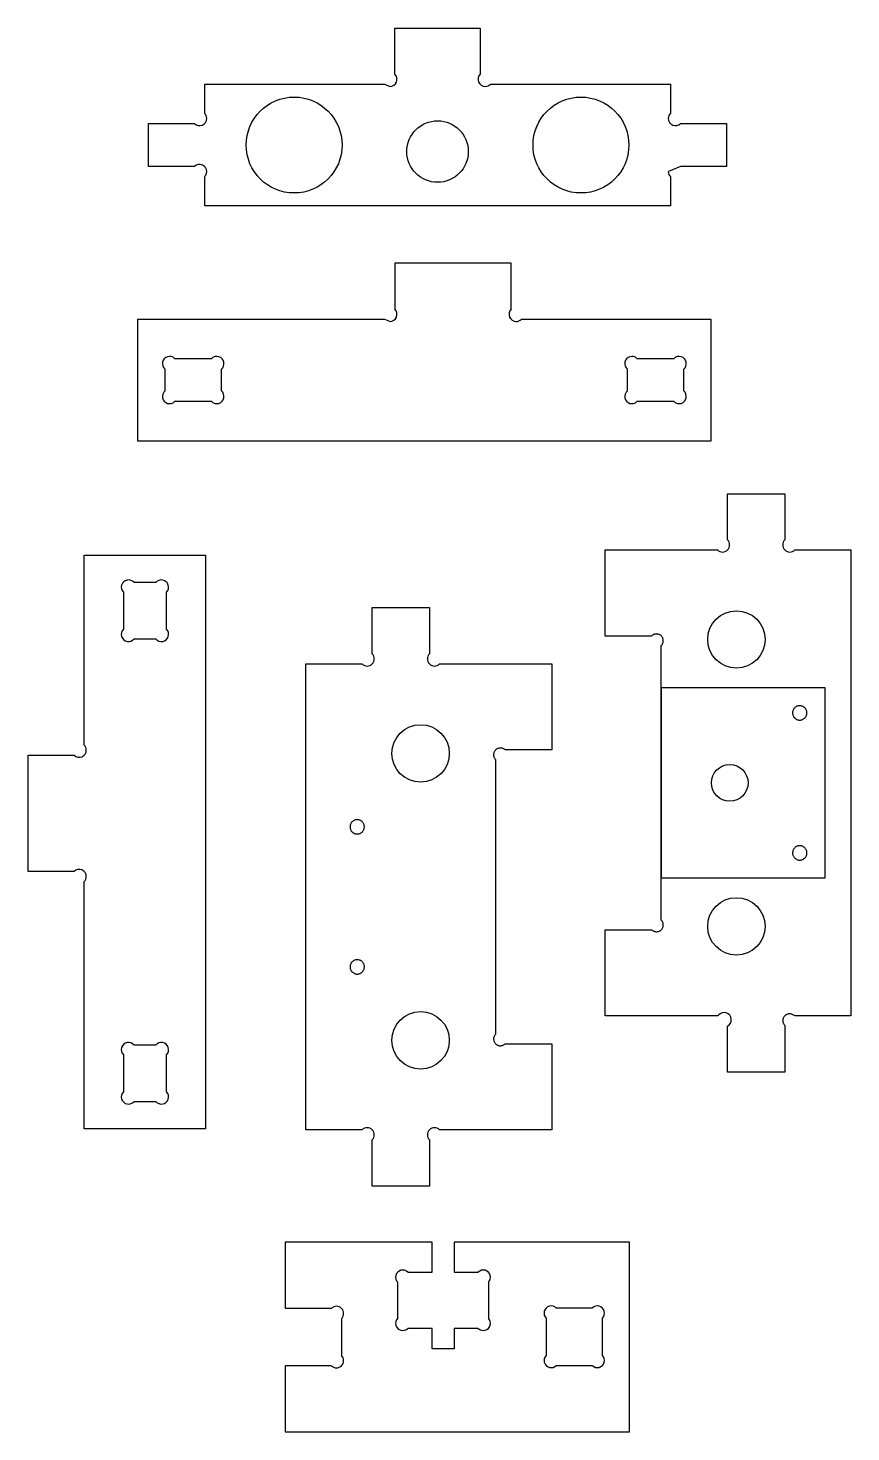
# Model space of a CAD drawing. Extents: x -1.2 to 39.5, y -7.5 to 26.8.
# Drawn here: x -1.24 to 5.93, y 14.54 to 26.77 of the extents above; entities that cross this region are included whole.
import ezdxf

# ---------------------------------------------------------------- set-up
doc = ezdxf.new("R2010")
doc.units = 0
for name, color, linetype in [('CUTSHEETS_2D$DRILL_5M', 200, 'CONTINUOUS'), ('CUTSHEETS_2D$EXTERIOR_CUTS', 7, 'CONTINUOUS'), ('CUTSHEETS_2D$INTERIOR_CUTS', 20, 'CONTINUOUS'), ('CUTSHEETS_2D$POCKETS_0_25', 80, 'CONTINUOUS')]:
    doc.layers.add(name, color=color, linetype=linetype)

msp = doc.modelspace()

# ---------------------------------------------------------------- linework, layer by layer
at = {"layer": 'CUTSHEETS_2D$DRILL_5M'}
for p, q in [((5.427, 20.819), (5.426, 20.813)), ((5.426, 20.813), (5.426, 20.808)), ((5.426, 20.808), (5.426, 20.803)), ((5.426, 20.803), (5.426, 20.797)), ((5.426, 20.797), (5.427, 20.792)), ((5.428, 20.824), (5.427, 20.819)), ((5.43, 20.829), (5.428, 20.824)), ((5.433, 20.834), (5.43, 20.829)), ((5.435, 20.838), (5.433, 20.834)), ((5.438, 20.843), (5.435, 20.838)), ((5.442, 20.847), (5.438, 20.843)), ((5.445, 20.851), (5.442, 20.847)), ((5.449, 20.854), (5.445, 20.851)), ((5.454, 20.858), (5.449, 20.854)), ((5.458, 20.86), (5.454, 20.858)), ((5.463, 20.863), (5.458, 20.86)), ((5.468, 20.865), (5.463, 20.863)), ((5.474, 20.866), (5.468, 20.865)), ((5.479, 20.867), (5.474, 20.866)), ((5.484, 20.868), (5.479, 20.867)), ((5.49, 20.868), (5.484, 20.868)), ((5.495, 20.867), (5.49, 20.868)), ((5.5, 20.867), (5.495, 20.867)), ((5.505, 20.865), (5.5, 20.867)), ((5.511, 20.864), (5.505, 20.865)), ((5.515, 20.862), (5.511, 20.864)), ((5.52, 20.859), (5.515, 20.862)), ((5.525, 20.856), (5.52, 20.859)), ((5.529, 20.853), (5.525, 20.856)), ((5.533, 20.849), (5.529, 20.853)), ((5.536, 20.845), (5.533, 20.849)), ((5.54, 20.841), (5.536, 20.845)), ((5.543, 20.836), (5.54, 20.841)), ((5.545, 20.831), (5.543, 20.836)), ((5.547, 20.826), (5.545, 20.831)), ((5.549, 20.821), (5.547, 20.826)), ((5.55, 20.816), (5.549, 20.821)), ((5.549, 20.789), (5.55, 20.795)), ((5.55, 20.811), (5.55, 20.816)), ((5.551, 20.805), (5.55, 20.811)), ((5.55, 20.8), (5.551, 20.805)), ((5.55, 20.795), (5.55, 20.8)), ((5.427, 20.792), (5.428, 20.787)), ((5.428, 20.787), (5.43, 20.782)), ((5.43, 20.782), (5.433, 20.777)), ((5.433, 20.777), (5.435, 20.772)), ((5.435, 20.772), (5.438, 20.768)), ((5.438, 20.768), (5.442, 20.764)), ((5.442, 20.764), (5.445, 20.76)), ((5.445, 20.76), (5.449, 20.756)), ((5.449, 20.756), (5.454, 20.753)), ((5.454, 20.753), (5.458, 20.75)), ((5.458, 20.75), (5.463, 20.748)), ((5.463, 20.748), (5.468, 20.746)), ((5.468, 20.746), (5.474, 20.745)), ((5.474, 20.745), (5.479, 20.743)), ((5.479, 20.743), (5.484, 20.743)), ((5.484, 20.743), (5.49, 20.743)), ((5.49, 20.743), (5.495, 20.743)), ((5.495, 20.743), (5.5, 20.744)), ((5.5, 20.744), (5.505, 20.745)), ((5.505, 20.745), (5.511, 20.747)), ((5.511, 20.747), (5.515, 20.749)), ((5.515, 20.749), (5.52, 20.752)), ((5.52, 20.752), (5.525, 20.755)), ((5.525, 20.755), (5.529, 20.758)), ((5.529, 20.758), (5.533, 20.762)), ((5.533, 20.762), (5.536, 20.766)), ((5.536, 20.766), (5.54, 20.77)), ((5.54, 20.77), (5.543, 20.774)), ((5.543, 20.774), (5.545, 20.779)), ((5.545, 20.779), (5.547, 20.784)), ((5.547, 20.784), (5.549, 20.789)), ((1.569, 19.823), (1.568, 19.818)), ((1.568, 19.818), (1.568, 19.812)), ((1.57, 19.828), (1.569, 19.823)), ((1.572, 19.833), (1.57, 19.828)), ((1.574, 19.838), (1.572, 19.833)), ((1.576, 19.843), (1.574, 19.838)), ((1.579, 19.848), (1.576, 19.843)), ((1.582, 19.852), (1.579, 19.848)), ((1.586, 19.856), (1.582, 19.852)), ((1.59, 19.86), (1.586, 19.856)), ((1.594, 19.863), (1.59, 19.86)), ((1.598, 19.866), (1.594, 19.863)), ((1.603, 19.868), (1.598, 19.866)), ((1.608, 19.87), (1.603, 19.868)), ((1.613, 19.872), (1.608, 19.87)), ((1.618, 19.873), (1.613, 19.872)), ((1.624, 19.874), (1.618, 19.873)), ((1.629, 19.875), (1.624, 19.874)), ((1.635, 19.874), (1.629, 19.875)), ((1.64, 19.874), (1.635, 19.874)), ((1.645, 19.873), (1.64, 19.874)), ((1.65, 19.871), (1.645, 19.873)), ((1.655, 19.869), (1.65, 19.871)), ((1.66, 19.867), (1.655, 19.869)), ((1.665, 19.864), (1.66, 19.867)), ((1.669, 19.861), (1.665, 19.864)), ((1.673, 19.858), (1.669, 19.861)), ((1.677, 19.854), (1.673, 19.858)), ((1.68, 19.85), (1.677, 19.854)), ((1.683, 19.845), (1.68, 19.85)), ((1.686, 19.841), (1.683, 19.845)), ((1.688, 19.836), (1.686, 19.841)), ((1.69, 19.831), (1.688, 19.836)), ((1.692, 19.825), (1.69, 19.831)), ((1.692, 19.82), (1.692, 19.825)), ((1.693, 19.815), (1.692, 19.82)), ((1.568, 19.812), (1.568, 19.807)), ((1.568, 19.807), (1.569, 19.801)), ((1.569, 19.801), (1.57, 19.796)), ((1.57, 19.796), (1.572, 19.791)), ((1.572, 19.791), (1.574, 19.786)), ((1.574, 19.786), (1.576, 19.781)), ((1.576, 19.781), (1.579, 19.777)), ((1.579, 19.777), (1.582, 19.772)), ((1.582, 19.772), (1.586, 19.768)), ((1.586, 19.768), (1.59, 19.765)), ((1.59, 19.765), (1.594, 19.761)), ((1.594, 19.761), (1.598, 19.758)), ((1.598, 19.758), (1.603, 19.756)), ((1.603, 19.756), (1.608, 19.754)), ((1.608, 19.754), (1.613, 19.752)), ((1.613, 19.752), (1.618, 19.751)), ((1.618, 19.751), (1.624, 19.75)), ((1.624, 19.75), (1.629, 19.75)), ((1.629, 19.75), (1.635, 19.75)), ((1.635, 19.75), (1.64, 19.75)), ((1.64, 19.75), (1.645, 19.751)), ((1.645, 19.751), (1.65, 19.753)), ((1.65, 19.753), (1.655, 19.755)), ((1.655, 19.755), (1.66, 19.757)), ((1.66, 19.757), (1.665, 19.76)), ((1.665, 19.76), (1.669, 19.763)), ((1.669, 19.763), (1.673, 19.767)), ((1.673, 19.767), (1.677, 19.77)), ((1.677, 19.77), (1.68, 19.775)), ((1.68, 19.775), (1.683, 19.779)), ((1.683, 19.779), (1.686, 19.784)), ((1.686, 19.784), (1.688, 19.789)), ((1.688, 19.789), (1.69, 19.794)), ((1.69, 19.794), (1.692, 19.799)), ((1.692, 19.804), (1.693, 19.809)), ((1.692, 19.799), (1.692, 19.804)), ((1.693, 19.809), (1.693, 19.815)), ((5.427, 19.598), (5.426, 19.592)), ((5.426, 19.592), (5.426, 19.587)), ((5.426, 19.587), (5.426, 19.582)), ((5.426, 19.582), (5.426, 19.576)), ((5.426, 19.576), (5.427, 19.571)), ((5.428, 19.603), (5.427, 19.598)), ((5.427, 19.571), (5.429, 19.566)), ((5.43, 19.608), (5.428, 19.603)), ((5.432, 19.613), (5.43, 19.608)), ((5.435, 19.618), (5.432, 19.613)), ((5.438, 19.622), (5.435, 19.618)), ((5.441, 19.626), (5.438, 19.622)), ((5.445, 19.63), (5.441, 19.626)), ((5.449, 19.634), (5.445, 19.63)), ((5.453, 19.637), (5.449, 19.634)), ((5.457, 19.64), (5.453, 19.637)), ((5.462, 19.642), (5.457, 19.64)), ((5.467, 19.644), (5.462, 19.642)), ((5.472, 19.646), (5.467, 19.644)), ((5.478, 19.647), (5.472, 19.646)), ((5.483, 19.648), (5.478, 19.647)), ((5.488, 19.648), (5.483, 19.648)), ((5.493, 19.648), (5.488, 19.648)), ((5.498, 19.647), (5.493, 19.648)), ((5.503, 19.646), (5.498, 19.647)), ((5.507, 19.645), (5.503, 19.646)), ((5.512, 19.643), (5.507, 19.645)), ((5.517, 19.641), (5.512, 19.643)), ((5.521, 19.639), (5.517, 19.641)), ((5.525, 19.636), (5.521, 19.639)), ((5.529, 19.633), (5.525, 19.636)), ((5.532, 19.629), (5.529, 19.633)), ((5.536, 19.625), (5.532, 19.629)), ((5.539, 19.621), (5.536, 19.625)), ((5.542, 19.617), (5.539, 19.621)), ((5.545, 19.612), (5.542, 19.617)), ((5.547, 19.607), (5.545, 19.612)), ((5.549, 19.601), (5.547, 19.607)), ((5.55, 19.596), (5.549, 19.601)), ((5.549, 19.569), (5.55, 19.575)), ((5.55, 19.591), (5.55, 19.596)), ((5.551, 19.585), (5.55, 19.591)), ((5.55, 19.58), (5.551, 19.585)), ((5.55, 19.575), (5.55, 19.58)), ((5.429, 19.566), (5.431, 19.561)), ((5.431, 19.561), (5.433, 19.556)), ((5.433, 19.556), (5.436, 19.551)), ((5.436, 19.551), (5.439, 19.547)), ((5.439, 19.547), (5.442, 19.543)), ((5.442, 19.543), (5.446, 19.539)), ((5.446, 19.539), (5.45, 19.536)), ((5.45, 19.536), (5.454, 19.533)), ((5.454, 19.533), (5.459, 19.53)), ((5.459, 19.53), (5.464, 19.528)), ((5.464, 19.528), (5.469, 19.526)), ((5.469, 19.526), (5.474, 19.524)), ((5.474, 19.524), (5.479, 19.523)), ((5.479, 19.523), (5.485, 19.523)), ((5.485, 19.523), (5.49, 19.523)), ((5.49, 19.523), (5.495, 19.523)), ((5.495, 19.523), (5.501, 19.524)), ((5.501, 19.524), (5.506, 19.525)), ((5.506, 19.525), (5.511, 19.527)), ((5.511, 19.527), (5.516, 19.529)), ((5.516, 19.529), (5.52, 19.532)), ((5.52, 19.532), (5.525, 19.535)), ((5.525, 19.535), (5.529, 19.538)), ((5.529, 19.538), (5.533, 19.542)), ((5.533, 19.542), (5.537, 19.546)), ((5.537, 19.546), (5.54, 19.55)), ((5.54, 19.55), (5.543, 19.555)), ((5.543, 19.555), (5.545, 19.559)), ((5.545, 19.559), (5.547, 19.564)), ((5.547, 19.564), (5.549, 19.569)), ((1.569, 18.603), (1.568, 18.598)), ((1.568, 18.598), (1.568, 18.592)), ((1.57, 18.608), (1.569, 18.603)), ((1.572, 18.614), (1.57, 18.608)), ((1.574, 18.619), (1.572, 18.614)), ((1.576, 18.623), (1.574, 18.619)), ((1.579, 18.628), (1.576, 18.623)), ((1.583, 18.632), (1.579, 18.628)), ((1.586, 18.636), (1.583, 18.632)), ((1.59, 18.64), (1.586, 18.636)), ((1.594, 18.643), (1.59, 18.64)), ((1.598, 18.645), (1.594, 18.643)), ((1.602, 18.648), (1.598, 18.645)), ((1.607, 18.65), (1.602, 18.648)), ((1.611, 18.652), (1.607, 18.65)), ((1.616, 18.653), (1.611, 18.652)), ((1.621, 18.654), (1.616, 18.653)), ((1.626, 18.654), (1.621, 18.654)), ((1.63, 18.655), (1.626, 18.654)), ((1.636, 18.654), (1.63, 18.655)), ((1.641, 18.654), (1.636, 18.654)), ((1.646, 18.653), (1.641, 18.654)), ((1.652, 18.651), (1.646, 18.653)), ((1.656, 18.649), (1.652, 18.651)), ((1.661, 18.647), (1.656, 18.649)), ((1.666, 18.644), (1.661, 18.647)), ((1.67, 18.641), (1.666, 18.644)), ((1.674, 18.637), (1.67, 18.641)), ((1.678, 18.633), (1.674, 18.637)), ((1.681, 18.629), (1.678, 18.633)), ((1.684, 18.624), (1.681, 18.629)), ((1.687, 18.62), (1.684, 18.624)), ((1.689, 18.615), (1.687, 18.62)), ((1.69, 18.61), (1.689, 18.615)), ((1.692, 18.605), (1.69, 18.61)), ((1.693, 18.599), (1.692, 18.605)), ((1.693, 18.594), (1.693, 18.599)), ((1.693, 18.589), (1.693, 18.594)), ((1.568, 18.592), (1.568, 18.587)), ((1.568, 18.587), (1.569, 18.581)), ((1.569, 18.581), (1.57, 18.576)), ((1.57, 18.576), (1.572, 18.571)), ((1.572, 18.571), (1.574, 18.566)), ((1.574, 18.566), (1.576, 18.561)), ((1.576, 18.561), (1.579, 18.557)), ((1.579, 18.557), (1.582, 18.553)), ((1.582, 18.553), (1.586, 18.549)), ((1.586, 18.549), (1.59, 18.545)), ((1.59, 18.545), (1.594, 18.542)), ((1.594, 18.542), (1.598, 18.539)), ((1.598, 18.539), (1.603, 18.536)), ((1.603, 18.536), (1.608, 18.534)), ((1.608, 18.534), (1.613, 18.532)), ((1.613, 18.532), (1.618, 18.531)), ((1.618, 18.531), (1.623, 18.53)), ((1.623, 18.53), (1.629, 18.53)), ((1.629, 18.53), (1.634, 18.53)), ((1.634, 18.53), (1.639, 18.53)), ((1.639, 18.53), (1.645, 18.531)), ((1.645, 18.531), (1.65, 18.533)), ((1.65, 18.533), (1.655, 18.535)), ((1.655, 18.535), (1.66, 18.537)), ((1.66, 18.537), (1.664, 18.54)), ((1.664, 18.54), (1.669, 18.543)), ((1.669, 18.543), (1.673, 18.546)), ((1.673, 18.546), (1.677, 18.55)), ((1.677, 18.55), (1.68, 18.554)), ((1.68, 18.554), (1.683, 18.558)), ((1.683, 18.558), (1.686, 18.563)), ((1.686, 18.563), (1.688, 18.568)), ((1.688, 18.568), (1.69, 18.573)), ((1.69, 18.573), (1.691, 18.578)), ((1.691, 18.578), (1.692, 18.583)), ((1.692, 18.583), (1.693, 18.589))]:
    msp.add_line(p, q, dxfattribs=at)
at = {"layer": 'CUTSHEETS_2D$EXTERIOR_CUTS'}
for p, q in [((1.96, 26.37), (1.96, 26.772)), ((1.96, 26.772), (2.703, 26.772)), ((2.703, 26.772), (2.703, 26.37)), ((0.301, 26.029), (0.301, 26.282)), ((0.301, 26.282), (1.871, 26.282)), ((1.871, 26.282), (1.915, 26.264)), ((2.791, 26.282), (4.361, 26.282)), ((4.361, 26.282), (4.361, 26.029)), ((-0.189, 25.566), (-0.189, 25.941)), ((-0.189, 25.941), (0.213, 25.941)), ((4.45, 25.941), (4.851, 25.941)), ((4.851, 25.941), (4.851, 25.566)), ((0.213, 25.566), (-0.189, 25.566)), ((4.45, 25.566), (4.343, 25.521)), ((4.851, 25.566), (4.45, 25.566)), ((0.301, 25.224), (0.301, 25.477)), ((4.361, 25.477), (4.361, 25.224)), ((4.361, 25.224), (0.301, 25.224)), ((2.973, 24.724), (1.959, 24.724)), ((1.959, 24.724), (1.959, 24.323)), ((2.973, 24.323), (2.973, 24.724)), ((1.871, 24.234), (-0.284, 24.234)), ((-0.284, 24.234), (-0.284, 23.176)), ((1.915, 24.216), (1.871, 24.234)), ((4.716, 24.234), (3.061, 24.234)), ((4.716, 23.176), (4.716, 24.234)), ((-0.284, 23.176), (4.716, 23.176)), ((4.858, 22.314), (4.858, 22.715)), ((4.858, 22.715), (5.358, 22.715)), ((5.358, 22.715), (5.358, 22.314)), ((-0.748, 20.525), (-0.748, 22.18)), ((-0.748, 22.18), (0.309, 22.18)), ((0.309, 22.18), (0.309, 17.18)), ((3.791, 21.475), (3.791, 22.225)), ((3.791, 22.225), (4.77, 22.225)), ((5.446, 22.225), (5.934, 22.225)), ((5.934, 22.225), (5.934, 18.165)), ((1.761, 21.321), (1.761, 21.722)), ((1.761, 21.722), (2.261, 21.722)), ((2.261, 21.722), (2.261, 21.321)), ((4.198, 21.475), (3.791, 21.475)), ((4.202, 21.479), (4.198, 21.475)), ((4.206, 21.482), (4.202, 21.479)), ((4.21, 21.484), (4.206, 21.482)), ((4.214, 21.487), (4.21, 21.484)), ((4.219, 21.489), (4.214, 21.487)), ((4.223, 21.49), (4.219, 21.489)), ((4.228, 21.491), (4.223, 21.49)), ((4.233, 21.492), (4.228, 21.491)), ((4.238, 21.493), (4.233, 21.492)), ((4.243, 21.492), (4.238, 21.493)), ((4.248, 21.492), (4.243, 21.492)), ((4.253, 21.491), (4.248, 21.492)), ((4.258, 21.49), (4.253, 21.491)), ((4.262, 21.488), (4.258, 21.49)), ((4.267, 21.486), (4.262, 21.488)), ((4.271, 21.484), (4.267, 21.486)), ((4.275, 21.481), (4.271, 21.484)), ((4.279, 21.478), (4.275, 21.481)), ((4.283, 21.474), (4.279, 21.478)), ((4.286, 21.47), (4.283, 21.474)), ((4.289, 21.466), (4.286, 21.47)), ((4.291, 21.462), (4.289, 21.466)), ((4.294, 21.458), (4.291, 21.462)), ((4.291, 21.404), (4.293, 21.409)), ((4.293, 21.409), (4.295, 21.413)), ((4.295, 21.453), (4.294, 21.458)), ((4.297, 21.448), (4.295, 21.453)), ((4.295, 21.413), (4.297, 21.418)), ((4.298, 21.443), (4.297, 21.448)), ((4.297, 21.418), (4.298, 21.423)), ((4.299, 21.438), (4.298, 21.443)), ((4.298, 21.423), (4.299, 21.428)), ((4.299, 21.434), (4.299, 21.438)), ((4.299, 21.428), (4.299, 21.434)), ((4.281, 21.392), (4.285, 21.396)), ((4.281, 21.022), (4.281, 21.392)), ((4.285, 21.396), (4.288, 21.4)), ((4.288, 21.4), (4.291, 21.404)), ((1.184, 17.172), (1.184, 21.232)), ((1.184, 21.232), (1.672, 21.232)), ((2.349, 21.232), (3.327, 21.232)), ((3.327, 21.232), (3.327, 20.482)), ((4.281, 19.369), (4.281, 21.022)), ((-1.238, 19.424), (-1.238, 20.437)), ((-1.238, 20.437), (-0.837, 20.437)), ((2.821, 20.451), (2.82, 20.446)), ((2.82, 20.446), (2.82, 20.44)), ((2.82, 20.44), (2.82, 20.435)), ((2.82, 20.435), (2.821, 20.43)), ((2.822, 20.456), (2.821, 20.451)), ((2.821, 20.43), (2.822, 20.425)), ((2.823, 20.461), (2.822, 20.456)), ((2.825, 20.465), (2.823, 20.461)), ((2.828, 20.47), (2.825, 20.465)), ((2.831, 20.474), (2.828, 20.47)), ((2.834, 20.478), (2.831, 20.474)), ((2.837, 20.482), (2.834, 20.478)), ((2.841, 20.486), (2.837, 20.482)), ((2.845, 20.489), (2.841, 20.486)), ((2.849, 20.492), (2.845, 20.489)), ((2.854, 20.494), (2.849, 20.492)), ((2.859, 20.496), (2.854, 20.494)), ((2.864, 20.497), (2.859, 20.496)), ((2.869, 20.499), (2.864, 20.497)), ((2.874, 20.499), (2.869, 20.499)), ((2.879, 20.499), (2.874, 20.499)), ((2.884, 20.499), (2.879, 20.499)), ((2.889, 20.499), (2.884, 20.499)), ((2.894, 20.497), (2.889, 20.499)), ((2.899, 20.496), (2.894, 20.497)), ((2.904, 20.494), (2.899, 20.496)), ((2.908, 20.492), (2.904, 20.494)), ((2.913, 20.489), (2.908, 20.492)), ((2.917, 20.486), (2.913, 20.489)), ((2.921, 20.482), (2.917, 20.486)), ((3.327, 20.482), (2.921, 20.482)), ((2.822, 20.425), (2.823, 20.42)), ((2.823, 20.42), (2.825, 20.415)), ((2.825, 20.415), (2.828, 20.411)), ((2.828, 20.411), (2.831, 20.406)), ((2.831, 20.406), (2.834, 20.402)), ((2.834, 20.402), (2.837, 20.399)), ((2.837, 20.399), (2.837, 18.006)), ((-0.837, 19.424), (-1.238, 19.424)), ((-0.748, 17.18), (-0.748, 19.335)), ((4.281, 18.999), (4.281, 19.369)), ((4.285, 18.995), (4.281, 18.999)), ((4.288, 18.991), (4.285, 18.995)), ((4.291, 18.987), (4.288, 18.991)), ((4.293, 18.983), (4.291, 18.987)), ((4.295, 18.978), (4.293, 18.983)), ((4.297, 18.973), (4.295, 18.978)), ((4.298, 18.968), (4.297, 18.973)), ((4.298, 18.963), (4.298, 18.968)), ((4.299, 18.958), (4.298, 18.963)), ((3.791, 18.165), (3.791, 18.915)), ((3.791, 18.915), (4.198, 18.915)), ((4.198, 18.915), (4.202, 18.912)), ((4.202, 18.912), (4.206, 18.909)), ((4.206, 18.909), (4.21, 18.906)), ((4.21, 18.906), (4.214, 18.904)), ((4.214, 18.904), (4.219, 18.902)), ((4.219, 18.902), (4.224, 18.9)), ((4.224, 18.9), (4.228, 18.899)), ((4.228, 18.899), (4.233, 18.898)), ((4.233, 18.898), (4.238, 18.898)), ((4.238, 18.898), (4.243, 18.898)), ((4.243, 18.898), (4.248, 18.899)), ((4.248, 18.899), (4.253, 18.9)), ((4.253, 18.9), (4.258, 18.901)), ((4.258, 18.901), (4.263, 18.903)), ((4.263, 18.903), (4.267, 18.905)), ((4.267, 18.905), (4.272, 18.907)), ((4.272, 18.907), (4.276, 18.91)), ((4.276, 18.91), (4.28, 18.914)), ((4.28, 18.914), (4.283, 18.917)), ((4.283, 18.917), (4.286, 18.921)), ((4.286, 18.921), (4.289, 18.925)), ((4.289, 18.925), (4.292, 18.929)), ((4.292, 18.929), (4.294, 18.934)), ((4.294, 18.934), (4.296, 18.939)), ((4.296, 18.939), (4.297, 18.943)), ((4.297, 18.943), (4.298, 18.948)), ((4.298, 18.948), (4.299, 18.953)), ((4.299, 18.953), (4.299, 18.958)), ((4.774, 18.165), (3.791, 18.165)), ((4.778, 18.169), (4.774, 18.165)), ((4.781, 18.171), (4.778, 18.169)), ((5.342, 18.137), (5.341, 18.132)), ((5.341, 18.132), (5.341, 18.127)), ((5.341, 18.127), (5.341, 18.122)), ((5.341, 18.122), (5.341, 18.117)), ((5.341, 18.117), (5.342, 18.112)), ((5.343, 18.141), (5.342, 18.137)), ((5.342, 18.112), (5.343, 18.107)), ((5.345, 18.146), (5.343, 18.141)), ((5.343, 18.107), (5.344, 18.102)), ((5.347, 18.151), (5.345, 18.146)), ((5.35, 18.155), (5.347, 18.151)), ((5.352, 18.159), (5.35, 18.155)), ((5.356, 18.163), (5.352, 18.159)), ((5.359, 18.166), (5.356, 18.163)), ((5.363, 18.17), (5.359, 18.166)), ((5.367, 18.173), (5.363, 18.17)), ((5.371, 18.175), (5.367, 18.173)), ((5.376, 18.177), (5.371, 18.175)), ((5.38, 18.179), (5.376, 18.177)), ((5.385, 18.181), (5.38, 18.179)), ((5.39, 18.182), (5.385, 18.181)), ((5.395, 18.182), (5.39, 18.182)), ((5.4, 18.183), (5.395, 18.182)), ((5.405, 18.182), (5.4, 18.183)), ((5.41, 18.182), (5.405, 18.182)), ((5.415, 18.181), (5.41, 18.182)), ((5.42, 18.179), (5.415, 18.181)), ((5.425, 18.177), (5.42, 18.179)), ((5.429, 18.175), (5.425, 18.177)), ((5.434, 18.172), (5.429, 18.175)), ((5.435, 18.171), (5.434, 18.172)), ((5.934, 18.165), (5.448, 18.165)), ((2.824, 17.985), (2.822, 17.98)), ((2.826, 17.989), (2.824, 17.985)), ((2.828, 17.994), (2.826, 17.989)), ((2.831, 17.998), (2.828, 17.994)), ((2.834, 18.002), (2.831, 17.998)), ((2.837, 18.006), (2.834, 18.002)), ((4.858, 17.675), (4.858, 18.075)), ((5.344, 18.102), (5.346, 18.098)), ((5.346, 18.098), (5.349, 18.094)), ((5.349, 18.094), (5.351, 18.089)), ((5.351, 18.089), (5.355, 18.085)), ((5.355, 18.085), (5.358, 18.082)), ((5.358, 18.082), (5.358, 17.675)), ((2.821, 17.975), (2.82, 17.97)), ((2.82, 17.97), (2.82, 17.965)), ((2.82, 17.965), (2.82, 17.96)), ((2.82, 17.96), (2.821, 17.955)), ((2.822, 17.98), (2.821, 17.975)), ((2.821, 17.955), (2.821, 17.95)), ((2.821, 17.95), (2.823, 17.945)), ((2.823, 17.945), (2.825, 17.941)), ((2.825, 17.941), (2.827, 17.936)), ((2.827, 17.936), (2.829, 17.932)), ((2.829, 17.932), (2.832, 17.928)), ((2.832, 17.928), (2.835, 17.924)), ((2.835, 17.924), (2.839, 17.92)), ((2.839, 17.92), (2.843, 17.917)), ((2.843, 17.917), (2.847, 17.914)), ((2.847, 17.914), (2.851, 17.912)), ((2.851, 17.912), (2.856, 17.91)), ((2.856, 17.91), (2.86, 17.908)), ((2.86, 17.908), (2.865, 17.906)), ((2.865, 17.906), (2.87, 17.905)), ((2.87, 17.905), (2.875, 17.905)), ((2.875, 17.905), (2.88, 17.905)), ((2.88, 17.905), (2.885, 17.905)), ((2.885, 17.905), (2.89, 17.906)), ((2.89, 17.906), (2.895, 17.907)), ((2.895, 17.907), (2.9, 17.909)), ((2.9, 17.909), (2.904, 17.911)), ((2.904, 17.911), (2.909, 17.913)), ((2.909, 17.913), (2.913, 17.916)), ((2.913, 17.916), (2.917, 17.919)), ((2.917, 17.919), (2.921, 17.922)), ((2.921, 17.922), (3.327, 17.922)), ((3.327, 17.922), (3.327, 17.172)), ((5.358, 17.675), (4.858, 17.675)), ((0.309, 17.18), (-0.748, 17.18)), ((1.672, 17.172), (1.184, 17.172)), ((3.327, 17.172), (2.349, 17.172)), ((1.761, 16.682), (1.761, 17.084)), ((2.261, 17.084), (2.261, 16.682)), ((2.261, 16.682), (1.761, 16.682)), ((2.283, 16.193), (1.004, 16.193)), ((1.004, 16.193), (1.004, 15.617)), ((2.283, 15.932), (2.283, 16.193)), ((4.004, 16.193), (2.475, 16.193)), ((2.475, 16.193), (2.475, 15.932)), ((4.004, 14.54), (4.004, 16.193)), ((2.072, 15.932), (2.283, 15.932)), ((2.475, 15.932), (2.685, 15.932)), ((1.984, 15.53), (1.984, 15.844)), ((2.774, 15.844), (2.774, 15.53)), ((1.004, 15.617), (1.405, 15.617)), ((1.494, 15.528), (1.494, 15.205)), ((2.283, 15.442), (2.072, 15.442)), ((2.283, 15.263), (2.283, 15.442)), ((2.685, 15.442), (2.475, 15.442)), ((2.475, 15.442), (2.475, 15.263)), ((2.475, 15.263), (2.283, 15.263)), ((1.405, 15.117), (1.004, 15.117)), ((1.004, 15.117), (1.004, 14.54)), ((1.004, 14.54), (4.004, 14.54))]:
    msp.add_line(p, q, dxfattribs=at)
for centre, start, end in [((1.915, 26.326), 270, 45), ((2.747, 26.326), 135, 270), ((2.747, 26.326), 270, 315), ((0.257, 25.985), 225, 0), ((0.257, 25.985), 360, 45), ((4.405, 25.985), 135, 180), ((4.405, 25.985), 180, 315), ((0.257, 25.521), 360, 135), ((0.257, 25.521), 315, 0), ((4.405, 25.521), 180, 225), ((1.915, 24.278), 270, 45), ((3.017, 24.278), 135, 270), ((3.017, 24.278), 270, 315), ((4.814, 22.269), 225, 45), ((5.402, 22.269), 135, 315), ((1.717, 21.276), 225, 45), ((2.305, 21.276), 135, 315), ((-0.793, 20.481), 225, 360), ((-0.793, 20.481), 0, 45), ((-0.793, 19.379), 0, 135), ((-0.793, 19.379), 315, 360), ((4.829, 18.131), 297.9242, 140.0593), ((5.417, 18.111), 60.101, 73.1547), ((1.717, 17.128), 315, 135), ((2.305, 17.128), 45, 225), ((2.028, 15.888), 44.9884, 225.0347), ((2.73, 15.888), 314.9653, 135.0116), ((1.45, 15.572), 315, 135), ((2.028, 15.486), 134.9653, 315.0116), ((2.73, 15.486), 224.9884, 45.0347), ((1.45, 15.161), 225, 45)]:
    msp.add_arc(centre, 0.0625, start, end, dxfattribs=at)
at = {"layer": 'CUTSHEETS_2D$INTERIOR_CUTS'}
for p, q in [((0.039, 23.893), (0.363, 23.893)), ((4.069, 23.893), (4.393, 23.893)), ((-0.044, 23.611), (-0.044, 23.8)), ((0.446, 23.8), (0.446, 23.611)), ((3.986, 23.611), (3.986, 23.8)), ((4.476, 23.8), (4.476, 23.611)), ((0.363, 23.518), (0.039, 23.518)), ((4.393, 23.518), (4.069, 23.518)), ((-0.125, 21.94), (-0.314, 21.94)), ((-0.407, 21.857), (-0.407, 21.534)), ((-0.032, 21.534), (-0.032, 21.857)), ((-0.314, 21.45), (-0.125, 21.45)), ((-0.125, 17.91), (-0.314, 17.91)), ((-0.407, 17.827), (-0.407, 17.504)), ((-0.032, 17.504), (-0.032, 17.827)), ((-0.314, 17.42), (-0.125, 17.42)), ((3.68, 15.619), (3.366, 15.619)), ((3.278, 15.53), (3.278, 15.207)), ((3.768, 15.207), (3.768, 15.53)), ((3.366, 15.119), (3.68, 15.119))]:
    msp.add_line(p, q, dxfattribs=at)
for centre, radius in [((1.081, 25.753), 0.418), ((3.581, 25.753), 0.418), ((2.331, 25.696), 0.268), ((4.936, 21.445), 0.25), ((2.183, 20.452), 0.25), ((4.878, 20.195), 0.16), ((4.936, 18.945), 0.25), ((2.183, 17.952), 0.25)]:
    msp.add_circle(centre, radius, dxfattribs=at)
for centre, start, end in [((-0.005, 23.849), 44.9912, 231.0284), ((0.407, 23.849), 308.9716, 135.0088), ((4.025, 23.849), 44.9912, 231.0284), ((4.437, 23.849), 308.9716, 135.0088), ((-0.005, 23.562), 128.9715, 315.0088), ((0.407, 23.562), 224.9912, 51.0285), ((4.025, 23.562), 128.9715, 315.0088), ((4.437, 23.562), 224.9912, 51.0285), ((-0.363, 21.901), 38.9716, 225.0088), ((-0.076, 21.901), 314.9912, 141.0285), ((-0.363, 21.489), 134.9912, 321.0284), ((-0.076, 21.489), 218.9715, 45.0088), ((-0.363, 17.871), 38.9716, 225.0088), ((-0.076, 17.871), 314.9912, 141.0285), ((-0.363, 17.459), 134.9912, 321.0284), ((-0.076, 17.459), 218.9715, 45.0088), ((3.322, 15.575), 44.9653, 225.0116), ((3.724, 15.575), 314.9884, 135.0347), ((3.322, 15.163), 134.9884, 315.0347), ((3.724, 15.163), 224.9653, 45.0116)]:
    msp.add_arc(centre, 0.0625, start, end, dxfattribs=at)
at = {"layer": 'CUTSHEETS_2D$POCKETS_0_25'}
for p, q in [((5.71, 21.022), (4.281, 21.022)), ((4.281, 21.022), (4.281, 19.369)), ((5.71, 19.369), (5.71, 21.022)), ((4.281, 19.369), (5.71, 19.369))]:
    msp.add_line(p, q, dxfattribs=at)

doc.saveas('drawing.dxf')
